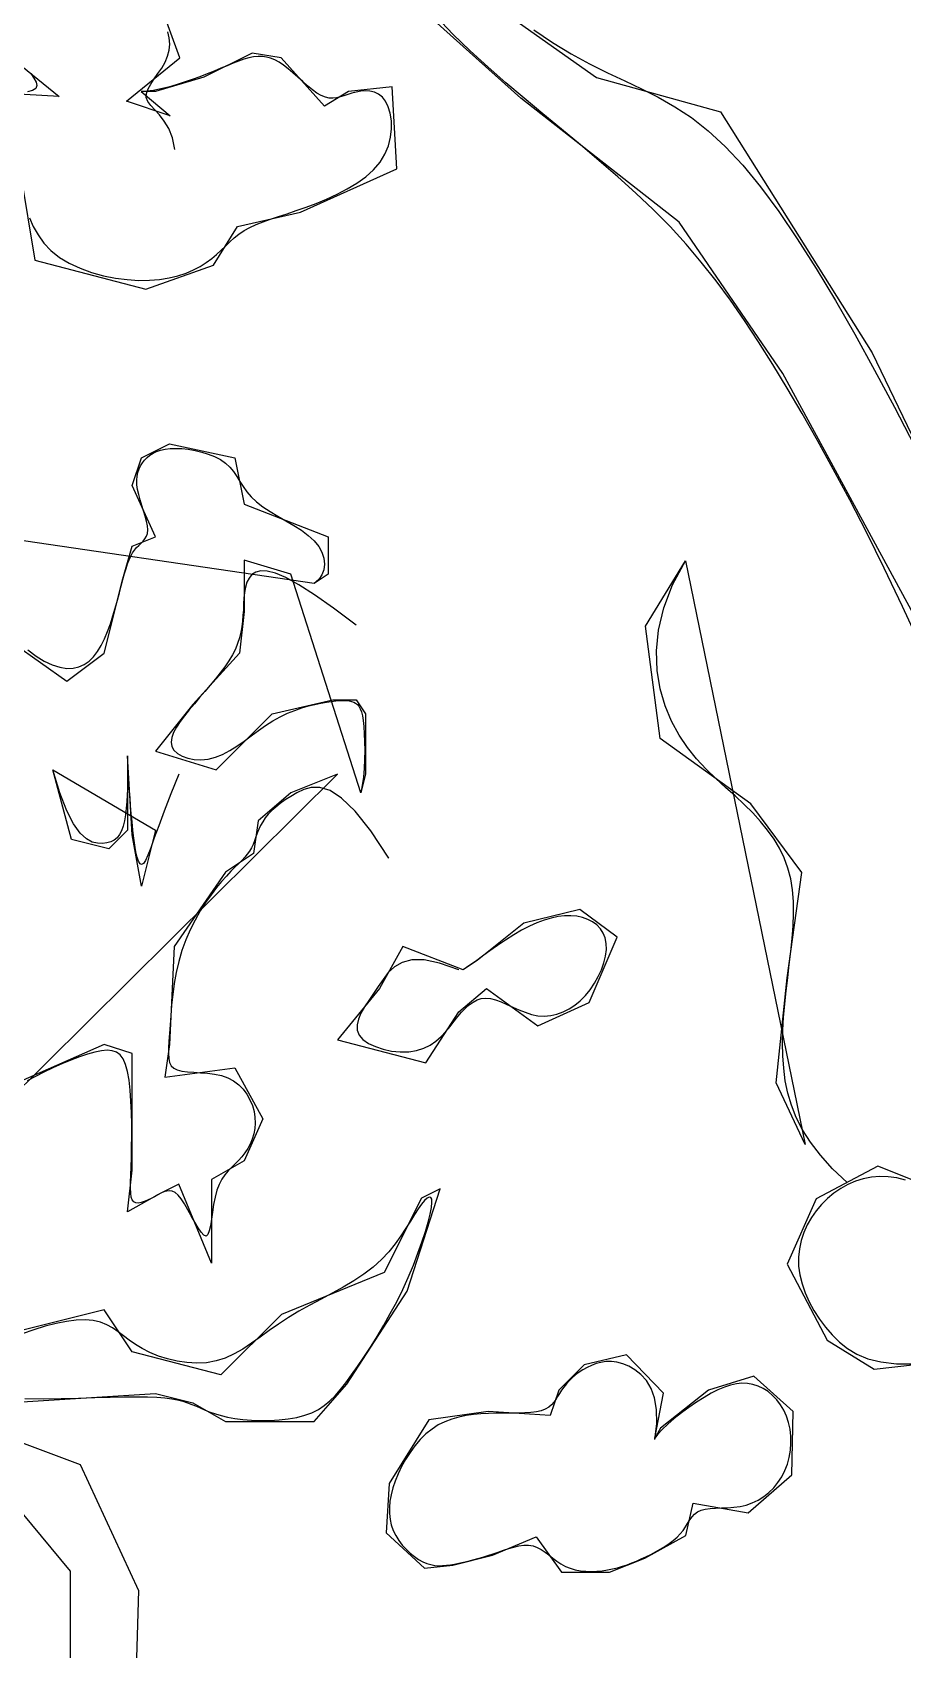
# Model space of a CAD drawing. Header units: metres. Extents: x -5582206 to 1721362, y -2047520 to 6750995.
# Drawn here: x 3916.4 to 4066.6, y 2052.4 to 2331.7 of the extents above; entities that cross this region are included whole.
import ezdxf

# ---------------------------------------------------------------- set-up
doc = ezdxf.new("R2010")
doc.units = ezdxf.units.M
doc.layers.add('3', color=3, linetype='Continuous')
doc.layers.add('7', color=7, linetype='Continuous')

msp = doc.modelspace()

# ---------------------------------------------------------------- linework, layer by layer
at = {"layer": '3'}
for points in [[(3985.26, 2344.09), (4013.8, 2323.89), (4035.21, 2317.95), (4061.38, 2276.36), (4089.93, 2216.95), (4105.39, 2175.37), (4124.42, 2139.72), (4148.21, 2120.71), (4168.43, 2107.64), (4193.41, 2077.93), (4204.11, 2068.42), (4211.25, 2050.6), (4221.95, 2042.28), (4231.47, 2042.28), (4244.38, 2028.76), (4246.91, 2006.66), (4243.11, 1993.4), (4236.79, 1988.35), (4236.16, 1975.09), (4239.32, 1962.46), (4233, 1951.72)], [(4203.05, 2038.74), (4194.79, 2056.16), (4188.37, 2072.66), (4172.77, 2091.92), (4157.16, 2105.67), (4136.97, 2115.75), (4120.45, 2122.17), (4109.44, 2131.34), (4099.35, 2155.18), (4068.52, 2231.21), (4045.92, 2272.8), (4028.08, 2298.94), (4000.72, 2320.33), (3976.93, 2341.72)], [(3913.55, 2337.27), (3911.89, 2328.12), (3921.05, 2320.63), (3906.06, 2321.46), (3887.73, 2313.98), (3884.4, 2304.82), (3893.56, 2299.83), (3909.39, 2303.99), (3914.38, 2307.32), (3916.88, 2292.34), (3936.04, 2287.35), (3947.7, 2291.51), (3951.87, 2298.17), (3962.69, 2300.66), (3979.35, 2308.15), (3978.52, 2322.3), (3971.02, 2321.46), (3966.86, 2318.97), (3959.36, 2327.29), (3954.36, 2328.12), (3946.04, 2323.96), (3937.71, 2321.46), (3935.21, 2321.46)], [(3915.93, 2299.66), (3916.6, 2298.2), (3917.42, 2296.74), (3918.43, 2295.32), (3919.66, 2294.01), (3921.14, 2292.84), (3922.82, 2291.82), (3924.68, 2290.96), (3926.65, 2290.24), (3928.7, 2289.68), (3930.77, 2289.27), (3932.81, 2289), (3934.79, 2288.87), (3936.66, 2288.89), (3938.41, 2289.04), (3940.04, 2289.3), (3941.56, 2289.67), (3942.96, 2290.13), (3944.24, 2290.67), (3945.4, 2291.27), (3946.45, 2291.93), (3947.39, 2292.62), (3948.23, 2293.34), (3949.02, 2294.07), (3949.77, 2294.8), (3950.51, 2295.52), (3951.27, 2296.22), (3952.09, 2296.87), (3952.98, 2297.47), (3953.97, 2298.01), (3955.06, 2298.51), (3956.25, 2298.98), (3957.54, 2299.43), (3958.93, 2299.89), (3960.41, 2300.38), (3961.99, 2300.91), (3963.67, 2301.49), (3965.42, 2302.16), (3967.22, 2302.9), (3969.02, 2303.73), (3970.78, 2304.65), (3972.44, 2305.66), (3973.97, 2306.76), (3975.32, 2307.96), (3976.44, 2309.26), (3977.29, 2310.66), (3977.9, 2312.12), (3978.27, 2313.59), (3978.43, 2315.05), (3978.41, 2316.44), (3978.21, 2317.72), (3977.87, 2318.86), (3977.41, 2319.8), (3976.84, 2320.52), (3976.19, 2321.03), (3975.47, 2321.36), (3974.7, 2321.53), (3973.91, 2321.58), (3973.11, 2321.52), (3972.33, 2321.38), (3971.58, 2321.19), (3970.87, 2320.97), (3970.21, 2320.75), (3969.57, 2320.56), (3968.94, 2320.41), (3968.31, 2320.33), (3967.67, 2320.35), (3967.01, 2320.49), (3966.3, 2320.77), (3965.55, 2321.21), (3964.76, 2321.79), (3963.93, 2322.46), (3963.09, 2323.2), (3962.25, 2323.96), (3961.4, 2324.71), (3960.58, 2325.42), (3959.78, 2326.04), (3959.02, 2326.55), (3958.28, 2326.96), (3957.56, 2327.25), (3956.85, 2327.44), (3956.13, 2327.54), (3955.39, 2327.54), (3954.62, 2327.46), (3953.81, 2327.29), (3952.95, 2327.04), (3952.04, 2326.73), (3951.07, 2326.36), (3950.04, 2325.94), (3948.96, 2325.49), (3947.82, 2325.02), (3946.61, 2324.52), (3945.34, 2324.03), (3944.01, 2323.54), (3942.65, 2323.07), (3941.27, 2322.64), (3939.91, 2322.25), (3938.6, 2321.93), (3937.36, 2321.68), (3936.22, 2321.52), (3935.21, 2321.46), (3940.21, 2317.3), (3932.71, 2319.8), (3941.87, 2327.29), (3938.54, 2336.44)], [(4069.89, 2225.47), (4066.61, 2232.56), (4063.46, 2239.15), (4060.42, 2245.27), (4057.49, 2250.97), (4054.66, 2256.27), (4051.92, 2261.23), (4049.28, 2265.87), (4046.71, 2270.23), (4044.22, 2274.34), (4041.77, 2278.24), (4039.34, 2281.93), (4036.9, 2285.45), (4034.42, 2288.81), (4031.88, 2292.03), (4029.25, 2295.14), (4026.49, 2298.15), (4023.6, 2301.08), (4020.58, 2303.95), (4017.46, 2306.77), (4014.27, 2309.54), (4011.04, 2312.27), (4007.78, 2314.97), (4004.53, 2317.65), (4001.31, 2320.33), (3998.15, 2323.01), (3995.04, 2325.72), (3992, 2328.51), (3989.02, 2331.39), (3986.12, 2334.42)], [(4002.97, 2332.11), (4006.21, 2329.96), (4009.44, 2328.01), (4012.61, 2326.27), (4015.68, 2324.73), (4018.67, 2323.32), (4021.58, 2321.93), (4024.46, 2320.48), (4027.31, 2318.86), (4030.18, 2316.97), (4033.07, 2314.72), (4036.01, 2312.01), (4039.02, 2308.77), (4042.1, 2305), (4045.24, 2300.75), (4048.45, 2296.04), (4051.71, 2290.92), (4055.02, 2285.42), (4058.38, 2279.56), (4061.78, 2273.39), (4065.21, 2266.95), (4068.65, 2260.3)], [(3941.04, 2311.48), (3941.04, 2311.48), (3940.6, 2313.46), (3939.97, 2315.07), (3939.2, 2316.38), (3938.39, 2317.43), (3937.6, 2318.31), (3936.91, 2319.06), (3936.39, 2319.74), (3936.11, 2320.42), (3936.13, 2321.15), (3936.4, 2321.94), (3936.87, 2322.77), (3937.45, 2323.66), (3938.11, 2324.58), (3938.76, 2325.54), (3939.34, 2326.54), (3939.79, 2327.57), (3940.06, 2328.62), (3940.15, 2329.68), (3940.07, 2330.74), (3939.84, 2331.8)], [(3916.19, 2324.58), (3916.72, 2323.79), (3917.09, 2323.09), (3917.21, 2322.5), (3917.02, 2322.02), (3916.48, 2321.66), (3915.59, 2321.4)], [(3915.69, 2225.06), (3917.09, 2223.98), (3918.5, 2223.12), (3919.88, 2222.48), (3921.19, 2222.06), (3922.39, 2221.87), (3923.49, 2221.9), (3924.49, 2222.12), (3925.4, 2222.53), (3926.23, 2223.12), (3926.98, 2223.87), (3927.67, 2224.77), (3928.3, 2225.82), (3928.88, 2226.98), (3929.41, 2228.24), (3929.9, 2229.56), (3930.34, 2230.92), (3930.75, 2232.29), (3931.13, 2233.64), (3931.47, 2234.93), (3931.79, 2236.13), (3932.08, 2237.23), (3932.35, 2238.23), (3932.61, 2239.12), (3932.88, 2239.92), (3933.14, 2240.63), (3933.43, 2241.26), (3933.73, 2241.81), (3934.07, 2242.3), (3934.43, 2242.72), (3934.82, 2243.11), (3935.2, 2243.47), (3935.56, 2243.84), (3935.87, 2244.23), (3936.12, 2244.67), (3936.29, 2245.18), (3936.35, 2245.78), (3936.29, 2246.49), (3936.13, 2247.29), (3935.9, 2248.15), (3935.63, 2249.07), (3935.33, 2250), (3935.05, 2250.95), (3934.79, 2251.87), (3934.6, 2252.75), (3934.5, 2253.58), (3934.47, 2254.34), (3934.53, 2255.05), (3934.65, 2255.7), (3934.85, 2256.3), (3935.11, 2256.86), (3935.43, 2257.37), (3935.81, 2257.84), (3936.24, 2258.28), (3936.72, 2258.67), (3937.27, 2259.01), (3937.89, 2259.3), (3938.58, 2259.54), (3939.36, 2259.71), (3940.22, 2259.82), (3941.18, 2259.85), (3942.23, 2259.82), (3943.35, 2259.7), (3944.51, 2259.51), (3945.67, 2259.23), (3946.81, 2258.88), (3947.89, 2258.44), (3948.89, 2257.92), (3949.76, 2257.31), (3950.5, 2256.61), (3951.13, 2255.85), (3951.7, 2255.02), (3952.24, 2254.16), (3952.82, 2253.27), (3953.46, 2252.37), (3954.22, 2251.48), (3955.13, 2250.61), (3956.23, 2249.77), (3957.47, 2248.96), (3958.81, 2248.16), (3960.19, 2247.36), (3961.56, 2246.55), (3962.86, 2245.71), (3964.05, 2244.83), (3965.05, 2243.91), (3965.85, 2242.93), (3966.41, 2241.91), (3966.75, 2240.88), (3966.87, 2239.87), (3966.75, 2238.9), (3966.41, 2238.01), (3965.85, 2237.21), (3965.05, 2236.54), (3904.69, 2245.38)], [(3908.71, 2229.3), (3922.4, 2219.65), (3928.84, 2224.48), (3932.05, 2237.34), (3933.66, 2242.97), (3937.69, 2244.58), (3933.66, 2253.42), (3935.27, 2258.25), (3940.1, 2260.66), (3951.37, 2258.25), (3952.98, 2250.21), (3967.47, 2244.58), (3967.47, 2238.14), (3965.05, 2236.54)], [(3972.3, 2229.3), (3972.3, 2229.3), (3968.4, 2232.27), (3965.12, 2234.59), (3962.4, 2236.32), (3960.18, 2237.53), (3958.38, 2238.29), (3956.96, 2238.66), (3955.85, 2238.7), (3954.99, 2238.48), (3954.33, 2238.06), (3953.83, 2237.47), (3953.47, 2236.75), (3953.22, 2235.91), (3953.06, 2234.98), (3952.96, 2234), (3952.9, 2232.99), (3952.85, 2231.98), (3952.79, 2230.99), (3952.71, 2230.01), (3952.58, 2229.05), (3952.41, 2228.09), (3952.18, 2227.14), (3951.87, 2226.18), (3951.47, 2225.2), (3950.97, 2224.21), (3950.36, 2223.19), (3949.66, 2222.15), (3948.88, 2221.1), (3948.04, 2220.04), (3947.15, 2218.97), (3946.23, 2217.89), (3945.31, 2216.83), (3944.4, 2215.76), (3943.51, 2214.72), (3942.68, 2213.69), (3941.93, 2212.69), (3941.29, 2211.73), (3940.81, 2210.81), (3940.49, 2209.94), (3940.38, 2209.13), (3940.51, 2208.39), (3940.88, 2207.73), (3941.49, 2207.16), (3942.29, 2206.69), (3943.26, 2206.35), (3944.34, 2206.15), (3945.52, 2206.09), (3946.76, 2206.21), (3948.02, 2206.52), (3949.27, 2207.01), (3950.51, 2207.67), (3951.75, 2208.45), (3952.98, 2209.32), (3954.21, 2210.22), (3955.45, 2211.13), (3956.69, 2212.01), (3957.95, 2212.82), (3959.21, 2213.52), (3960.47, 2214.11), (3961.71, 2214.61), (3962.93, 2215.03), (3964.1, 2215.37), (3965.21, 2215.64), (3966.25, 2215.86), (3967.2, 2216.03), (3968.06, 2216.16), (3968.82, 2216.26), (3969.5, 2216.32), (3970.1, 2216.33), (3970.63, 2216.32), (3971.11, 2216.26), (3971.52, 2216.16), (3971.9, 2216.03), (3972.23, 2215.86), (3972.53, 2215.63), (3972.79, 2215.32), (3973.02, 2214.9), (3973.22, 2214.37), (3973.39, 2213.69), (3973.53, 2212.84), (3973.64, 2211.81), (3973.73, 2210.58), (3973.78, 2209.2), (3973.8, 2207.71), (3973.77, 2206.16), (3973.7, 2204.6), (3973.56, 2203.08), (3973.37, 2201.65), (3973.1, 2200.35), (3961.03, 2238.14), (3952.98, 2240.56), (3952.98, 2231.71), (3952.18, 2224.48), (3944.13, 2215.63), (3937.69, 2207.59), (3948.15, 2204.37), (3957.81, 2214.02), (3968.27, 2216.43), (3972.3, 2216.43), (3973.91, 2214.02), (3973.91, 2203.57), (3973.1, 2200.35)], [(4057.03, 2133.06), (4057.03, 2133.06), (4054.54, 2135.47), (4052.46, 2137.78), (4050.74, 2140.02), (4049.35, 2142.19), (4048.26, 2144.32), (4047.43, 2146.42), (4046.81, 2148.53), (4046.38, 2150.65), (4046.1, 2152.8), (4045.94, 2154.97), (4045.9, 2157.18), (4045.96, 2159.4), (4046.09, 2161.65), (4046.29, 2163.9), (4046.53, 2166.17), (4046.8, 2168.44), (4047.07, 2170.7), (4047.33, 2172.96), (4047.56, 2175.19), (4047.72, 2177.38), (4047.8, 2179.53), (4047.78, 2181.61), (4047.63, 2183.62), (4047.32, 2185.55), (4046.84, 2187.38), (4046.19, 2189.13), (4045.39, 2190.79), (4044.43, 2192.4), (4043.33, 2193.95), (4042.1, 2195.45), (4040.75, 2196.93), (4039.28, 2198.38), (4037.7, 2199.83), (4036.05, 2201.31), (4034.37, 2202.85), (4032.69, 2204.48), (4031.06, 2206.25), (4029.49, 2208.19), (4028.04, 2210.34), (4026.74, 2212.73), (4025.63, 2215.39), (4024.78, 2218.32), (4024.26, 2221.48), (4024.14, 2224.88), (4024.5, 2228.49), (4025.4, 2232.3), (4026.93, 2236.29), (4029.14, 2240.44), (4049.82, 2139.64), (4044.81, 2150.28), (4046.69, 2168.44), (4049.2, 2186.59), (4040.42, 2198.49), (4024.76, 2209.76), (4022.25, 2229.17), (4029.14, 2240.44)], [(3941.71, 2203.57), (3941.71, 2203.57), (3940.33, 2200.18), (3939.18, 2197.22), (3938.24, 2194.7), (3937.48, 2192.6), (3936.86, 2190.9), (3936.37, 2189.6), (3935.96, 2188.69), (3935.61, 2188.16), (3935.3, 2187.98), (3935.02, 2188.13), (3934.76, 2188.58), (3934.53, 2189.28), (3934.32, 2190.2), (3934.13, 2191.31), (3933.96, 2192.56), (3933.8, 2193.92), (3933.65, 2195.36), (3933.52, 2196.8), (3933.4, 2198.21), (3933.3, 2199.5), (3933.2, 2200.62), (3933.12, 2201.52), (3933.05, 2202.12), (3932.99, 2202.36), (3932.95, 2202.22), (3932.91, 2201.73), (3932.86, 2200.97), (3932.81, 2200), (3932.74, 2198.9), (3932.64, 2197.75), (3932.5, 2196.6), (3932.32, 2195.53), (3932.1, 2194.6), (3931.81, 2193.81), (3931.46, 2193.16), (3931.05, 2192.63), (3930.56, 2192.22), (3929.98, 2191.93), (3929.32, 2191.74), (3928.57, 2191.64), (3927.71, 2191.66), (3926.77, 2191.88), (3925.76, 2192.43), (3924.68, 2193.43), (3923.55, 2195.01), (3922.38, 2197.28), (3921.19, 2200.36), (3919.98, 2204.37), (3937.69, 2193.92), (3935.27, 2184.27), (3933.66, 2193.12), (3932.86, 2206.79), (3932.86, 2193.92), (3929.64, 2190.7), (3923.2, 2192.31), (3919.98, 2204.37)], [(3853.98, 2089.39), (3969.08, 2203.57), (3961.03, 2200.35), (3955.4, 2195.53), (3954.59, 2189.9), (3949.76, 2186.68), (3940.91, 2173.82), (3940.1, 2156.93), (3939.3, 2151.3), (3951.37, 2152.91), (3956.2, 2144.07), (3952.98, 2136.83), (3947.35, 2133.62), (3947.35, 2119.14), (3941.71, 2132.81), (3938.49, 2131.2), (3932.86, 2127.99), (3933.66, 2135.22), (3933.66, 2155.33), (3928.84, 2156.93), (3914.35, 2150.5)], [(3977.93, 2189.1), (3977.93, 2189.1), (3974.83, 2193.8), (3972.14, 2197.19), (3969.81, 2199.44), (3967.81, 2200.76), (3966.07, 2201.31), (3964.58, 2201.31), (3963.27, 2200.92), (3962.1, 2200.35), (3961.05, 2199.75), (3960.09, 2199.14), (3959.22, 2198.54), (3958.45, 2197.92), (3957.76, 2197.31), (3957.16, 2196.68), (3956.64, 2196.04), (3956.2, 2195.39), (3955.83, 2194.74), (3955.52, 2194.07), (3955.26, 2193.41), (3955.01, 2192.75), (3954.77, 2192.1), (3954.52, 2191.47), (3954.24, 2190.87), (3953.92, 2190.3), (3953.54, 2189.76), (3953.09, 2189.24), (3952.58, 2188.71), (3952.01, 2188.14), (3951.37, 2187.52), (3950.68, 2186.82), (3949.92, 2186.01), (3949.09, 2185.08), (3948.21, 2184), (3947.29, 2182.78), (3946.35, 2181.43), (3945.42, 2179.97), (3944.52, 2178.39), (3943.68, 2176.73), (3942.91, 2174.97), (3942.25, 2173.15), (3941.71, 2171.26), (3941.27, 2169.34), (3940.93, 2167.42), (3940.67, 2165.53), (3940.48, 2163.69), (3940.33, 2161.94), (3940.21, 2160.3), (3940.1, 2158.81), (3940.01, 2157.49), (3939.94, 2156.34), (3939.91, 2155.34), (3939.97, 2154.5), (3940.12, 2153.81), (3940.41, 2153.25), (3940.84, 2152.82), (3941.45, 2152.51), (3942.24, 2152.31), (3943.2, 2152.19), (3944.29, 2152.11), (3945.45, 2152.04), (3946.66, 2151.95), (3947.88, 2151.79), (3949.06, 2151.55), (3950.16, 2151.17), (3951.16, 2150.64), (3952.05, 2149.97), (3952.82, 2149.18), (3953.47, 2148.31), (3954, 2147.36), (3954.41, 2146.37), (3954.7, 2145.35), (3954.86, 2144.34), (3954.9, 2143.34), (3954.82, 2142.38), (3954.65, 2141.46), (3954.37, 2140.57), (3954.02, 2139.72), (3953.6, 2138.93), (3953.11, 2138.19), (3952.58, 2137.5), (3952.01, 2136.87), (3951.42, 2136.28), (3950.82, 2135.69), (3950.23, 2135.07), (3949.67, 2134.4), (3949.15, 2133.64), (3948.68, 2132.76), (3948.29, 2131.74), (3947.97, 2130.56), (3947.73, 2129.28), (3947.53, 2127.98), (3947.35, 2126.73), (3947.17, 2125.62), (3946.97, 2124.71), (3946.72, 2124.09), (3946.41, 2123.83), (3946.01, 2123.99), (3945.55, 2124.5), (3945.03, 2125.28), (3944.46, 2126.24), (3943.87, 2127.31), (3943.28, 2128.39), (3942.69, 2129.41), (3942.12, 2130.26), (3941.58, 2130.9), (3941.07, 2131.33), (3940.58, 2131.57), (3940.1, 2131.66), (3939.62, 2131.61), (3939.14, 2131.45), (3938.63, 2131.22), (3938.09, 2130.93), (3937.52, 2130.62), (3936.93, 2130.31), (3936.34, 2130.02), (3935.76, 2129.78), (3935.21, 2129.6), (3934.71, 2129.52), (3934.28, 2129.56), (3933.93, 2129.73), (3933.68, 2130.06), (3933.51, 2130.56), (3933.42, 2131.24), (3933.38, 2132.09), (3933.39, 2133.12), (3933.42, 2134.35), (3933.48, 2135.76), (3933.53, 2137.37), (3933.57, 2139.17), (3933.6, 2141.11), (3933.59, 2143.12), (3933.55, 2145.16), (3933.46, 2147.15), (3933.32, 2149.03), (3933.13, 2150.75), (3932.86, 2152.24), (3932.52, 2153.46), (3932.09, 2154.41), (3931.57, 2155.1), (3930.95, 2155.58), (3930.21, 2155.84), (3929.35, 2155.92), (3928.36, 2155.83), (3927.23, 2155.59), (3925.95, 2155.23), (3924.55, 2154.76), (3923.07, 2154.2), (3921.54, 2153.57), (3919.99, 2152.87), (3918.45, 2152.14), (3916.96, 2151.39), (3915.55, 2150.63)], [(3990.01, 2169.8), (3990.01, 2169.8), (3986.73, 2170.96), (3984.07, 2171.51), (3981.95, 2171.52), (3980.27, 2171.1), (3978.94, 2170.33), (3977.87, 2169.32), (3976.96, 2168.15), (3976.12, 2166.92), (3975.29, 2165.7), (3974.49, 2164.52), (3973.76, 2163.39), (3973.15, 2162.3), (3972.7, 2161.27), (3972.47, 2160.29), (3972.5, 2159.38), (3972.84, 2158.54), (3973.5, 2157.78), (3974.46, 2157.1), (3975.65, 2156.54), (3976.99, 2156.1), (3978.44, 2155.79), (3979.93, 2155.64), (3981.39, 2155.66), (3982.76, 2155.86), (3984, 2156.26), (3985.1, 2156.82), (3986.08, 2157.51), (3986.97, 2158.31), (3987.78, 2159.16), (3988.52, 2160.04), (3989.21, 2160.92), (3989.87, 2161.76), (3990.52, 2162.52), (3991.17, 2163.2), (3991.82, 2163.78), (3992.49, 2164.25), (3993.18, 2164.61), (3993.91, 2164.83), (3994.68, 2164.91), (3995.51, 2164.84), (3996.39, 2164.61), (3997.33, 2164.27), (3998.32, 2163.84), (3999.35, 2163.37), (4000.4, 2162.9), (4001.49, 2162.47), (4002.58, 2162.12), (4003.69, 2161.89), (4004.79, 2161.82), (4005.89, 2161.91), (4006.97, 2162.15), (4008.03, 2162.53), (4009.06, 2163.05), (4010.05, 2163.7), (4010.99, 2164.48), (4011.87, 2165.38), (4012.69, 2166.38), (4013.44, 2167.48), (4014.09, 2168.63), (4014.64, 2169.82), (4015.07, 2171.01), (4015.36, 2172.18), (4015.51, 2173.3), (4015.49, 2174.35), (4015.31, 2175.31), (4014.96, 2176.16), (4014.47, 2176.91), (4013.85, 2177.55), (4013.12, 2178.09), (4012.29, 2178.52), (4011.38, 2178.84), (4010.4, 2179.05), (4009.37, 2179.14), (4008.29, 2179.12), (4007.16, 2178.99), (4005.99, 2178.74), (4004.77, 2178.39), (4003.51, 2177.91), (4002.21, 2177.33), (4000.87, 2176.63), (3999.5, 2175.83), (3998.11, 2174.94), (3996.73, 2174.01), (3995.39, 2173.06), (3994.1, 2172.14), (3992.89, 2171.26), (3991.79, 2170.47), (3990.81, 2169.8), (3980.35, 2173.82), (3976.32, 2166.58), (3969.08, 2157.74), (3984.37, 2153.72), (3990.01, 2162.56), (3994.84, 2166.58), (4003.69, 2160.15), (4012.54, 2164.17), (4017.37, 2175.43), (4010.93, 2180.25), (4001.27, 2177.84), (3993.23, 2171.41), (3990.81, 2169.8)], [(4074.89, 2130.87), (4062.36, 2135.88), (4051.7, 2130.25), (4046.69, 2118.98), (4053.58, 2105.83), (4061.73, 2100.82), (4072.39, 2102.07)], [(4067.11, 2133.49), (4065.62, 2133.86), (4064.13, 2134.06), (4062.67, 2134.11), (4061.24, 2133.99), (4059.84, 2133.71), (4058.49, 2133.29), (4057.19, 2132.72), (4055.95, 2132.04), (4054.77, 2131.23), (4053.67, 2130.32), (4052.64, 2129.31), (4051.71, 2128.21), (4050.88, 2127.03), (4050.16, 2125.77), (4049.56, 2124.46), (4049.11, 2123.08), (4048.8, 2121.65), (4048.65, 2120.17), (4048.68, 2118.66), (4048.88, 2117.13), (4049.27, 2115.57), (4049.81, 2114.02), (4050.5, 2112.48), (4051.32, 2110.97), (4052.27, 2109.51), (4053.32, 2108.1), (4054.47, 2106.77), (4055.72, 2105.53), (4057.12, 2104.41), (4058.73, 2103.44), (4060.63, 2102.66), (4062.88, 2102.1), (4065.54, 2101.79), (4068.69, 2101.77)], [(3911.93, 2095.02), (3937.69, 2096.63), (3944.13, 2095.02), (3949.76, 2091.8), (3965.05, 2091.8), (3970.69, 2098.24), (3981.15, 2114.32), (3986.79, 2132.01), (3983.57, 2130.4), (3977.13, 2117.53), (3959.42, 2110.3), (3948.96, 2099.84), (3933.66, 2103.86), (3928.84, 2111.1), (3912.74, 2107.08)], [(3915.15, 2095.76), (3918.32, 2095.75), (3921.42, 2095.79), (3924.41, 2095.86), (3927.24, 2095.94), (3929.89, 2096.01), (3932.31, 2096.07), (3934.47, 2096.09), (3936.34, 2096.07), (3937.94, 2096), (3939.31, 2095.88), (3940.49, 2095.72), (3941.51, 2095.53), (3942.41, 2095.3), (3943.23, 2095.04), (3943.99, 2094.75), (3944.75, 2094.44), (3945.51, 2094.11), (3946.29, 2093.78), (3947.13, 2093.45), (3948.04, 2093.13), (3949.03, 2092.83), (3950.14, 2092.56), (3951.37, 2092.34), (3952.75, 2092.16), (3954.24, 2092.05), (3955.81, 2091.99), (3957.41, 2092), (3959.01, 2092.09), (3960.58, 2092.26), (3962.07, 2092.52), (3963.45, 2092.88), (3964.68, 2093.33), (3965.8, 2093.89), (3966.82, 2094.56), (3967.77, 2095.35), (3968.69, 2096.27), (3969.6, 2097.32), (3970.52, 2098.51), (3971.49, 2099.84), (3972.53, 2101.32), (3973.63, 2102.94), (3974.77, 2104.67), (3975.92, 2106.51), (3977.07, 2108.44), (3978.21, 2110.44), (3979.31, 2112.49), (3980.35, 2114.59), (3981.31, 2116.7), (3982.2, 2118.8), (3982.99, 2120.85), (3983.68, 2122.79), (3984.27, 2124.6), (3984.74, 2126.23), (3985.09, 2127.64), (3985.31, 2128.79), (3985.39, 2129.65), (3985.35, 2130.22), (3985.19, 2130.52), (3984.93, 2130.57), (3984.57, 2130.37), (3984.12, 2129.96), (3983.61, 2129.34), (3983.03, 2128.52), (3982.4, 2127.54), (3981.7, 2126.41), (3980.92, 2125.17), (3980.05, 2123.85), (3979.06, 2122.49), (3977.94, 2121.12), (3976.67, 2119.77), (3975.25, 2118.47), (3973.66, 2117.26), (3971.93, 2116.11), (3970.09, 2115.02), (3968.19, 2113.97), (3966.26, 2112.93), (3964.33, 2111.89), (3962.44, 2110.84), (3960.63, 2109.76), (3958.92, 2108.64), (3957.3, 2107.5), (3955.75, 2106.37), (3954.24, 2105.31), (3952.75, 2104.32), (3951.25, 2103.47), (3949.73, 2102.77), (3948.15, 2102.26), (3946.51, 2101.96), (3944.82, 2101.88), (3943.12, 2101.97), (3941.43, 2102.22), (3939.78, 2102.62), (3938.21, 2103.12), (3936.74, 2103.73), (3935.41, 2104.4), (3934.23, 2105.12), (3933.16, 2105.87), (3932.18, 2106.61), (3931.23, 2107.32), (3930.28, 2107.96), (3929.28, 2108.51), (3928.18, 2108.94), (3926.96, 2109.23), (3925.56, 2109.34), (3924.02, 2109.29), (3922.33, 2109.09), (3920.53, 2108.74), (3918.64, 2108.26), (3916.68, 2107.66), (3914.66, 2106.95)], [(4023.86, 2088.68), (4023.86, 2088.68), (4024.2, 2091.48), (4024.17, 2093.86), (4023.82, 2095.87), (4023.21, 2097.53), (4022.4, 2098.88), (4021.44, 2099.94), (4020.41, 2100.76), (4019.35, 2101.37), (4018.32, 2101.79), (4017.32, 2102.05), (4016.36, 2102.16), (4015.43, 2102.15), (4014.55, 2102.02), (4013.71, 2101.8), (4012.91, 2101.5), (4012.16, 2101.15), (4011.45, 2100.75), (4010.78, 2100.31), (4010.17, 2099.84), (4009.6, 2099.34), (4009.07, 2098.83), (4008.59, 2098.3), (4008.15, 2097.75), (4007.77, 2097.21), (4007.42, 2096.66), (4007.09, 2096.12), (4006.77, 2095.61), (4006.41, 2095.12), (4006.01, 2094.67), (4005.54, 2094.28), (4004.96, 2093.94), (4004.27, 2093.67), (4003.44, 2093.48), (4002.48, 2093.36), (4001.42, 2093.28), (4000.27, 2093.25), (3999.05, 2093.23), (3997.78, 2093.23), (3996.48, 2093.22), (3995.16, 2093.19), (3993.86, 2093.12), (3992.57, 2093.01), (3991.29, 2092.83), (3990.04, 2092.58), (3988.82, 2092.23), (3987.64, 2091.78), (3986.5, 2091.21), (3985.41, 2090.51), (3984.37, 2089.66), (3983.39, 2088.69), (3982.47, 2087.61), (3981.63, 2086.46), (3980.86, 2085.25), (3980.17, 2084.01), (3979.57, 2082.77), (3979.07, 2081.53), (3978.66, 2080.33), (3978.35, 2079.17), (3978.15, 2078.05), (3978.05, 2076.96), (3978.05, 2075.92), (3978.16, 2074.91), (3978.38, 2073.94), (3978.7, 2073), (3979.14, 2072.11), (3979.66, 2071.26), (3980.27, 2070.47), (3980.93, 2069.74), (3981.63, 2069.08), (3982.36, 2068.5), (3983.1, 2068), (3983.82, 2067.6), (3984.53, 2067.3), (3985.21, 2067.1), (3985.89, 2066.97), (3986.55, 2066.91), (3987.22, 2066.92), (3987.9, 2066.98), (3988.59, 2067.07), (3989.31, 2067.2), (3990.06, 2067.34), (3990.83, 2067.51), (3991.63, 2067.7), (3992.46, 2067.9), (3993.3, 2068.13), (3994.16, 2068.38), (3995.04, 2068.65), (3995.94, 2068.94), (3996.84, 2069.26), (3997.75, 2069.57), (3998.65, 2069.87), (3999.54, 2070.12), (4000.42, 2070.32), (4001.26, 2070.43), (4002.08, 2070.44), (4002.85, 2070.32), (4003.57, 2070.07), (4004.26, 2069.71), (4004.93, 2069.26), (4005.59, 2068.76), (4006.25, 2068.23), (4006.93, 2067.7), (4007.65, 2067.22), (4008.42, 2066.79), (4009.24, 2066.46), (4010.11, 2066.21), (4011.01, 2066.05), (4011.95, 2065.95), (4012.89, 2065.93), (4013.84, 2065.96), (4014.78, 2066.05), (4015.69, 2066.18), (4016.58, 2066.35), (4017.43, 2066.56), (4018.26, 2066.8), (4019.08, 2067.08), (4019.89, 2067.38), (4020.69, 2067.71), (4021.5, 2068.07), (4022.32, 2068.46), (4023.15, 2068.86), (4023.98, 2069.29), (4024.8, 2069.75), (4025.59, 2070.23), (4026.35, 2070.73), (4027.05, 2071.26), (4027.69, 2071.82), (4028.25, 2072.4), (4028.73, 2073), (4029.14, 2073.61), (4029.52, 2074.22), (4029.89, 2074.8), (4030.28, 2075.33), (4030.71, 2075.8), (4031.22, 2076.2), (4031.83, 2076.5), (4032.56, 2076.69), (4033.4, 2076.8), (4034.34, 2076.85), (4035.34, 2076.88), (4036.39, 2076.92), (4037.47, 2077), (4038.56, 2077.15), (4039.63, 2077.39), (4040.68, 2077.76), (4041.69, 2078.25), (4042.65, 2078.85), (4043.55, 2079.56), (4044.37, 2080.37), (4045.11, 2081.27), (4045.76, 2082.26), (4046.3, 2083.32), (4046.73, 2084.45), (4047.05, 2085.62), (4047.25, 2086.84), (4047.34, 2088.06), (4047.32, 2089.28), (4047.19, 2090.48), (4046.94, 2091.64), (4046.59, 2092.74), (4046.12, 2093.77), (4045.56, 2094.71), (4044.91, 2095.56), (4044.18, 2096.32), (4043.39, 2096.97), (4042.56, 2097.51), (4041.68, 2097.93), (4040.77, 2098.22), (4039.85, 2098.38), (4038.9, 2098.42), (4037.93, 2098.32), (4036.92, 2098.09), (4035.86, 2097.74), (4034.75, 2097.27), (4033.59, 2096.68), (4032.36, 2095.97), (4031.06, 2095.15), (4029.74, 2094.24), (4028.44, 2093.29), (4027.21, 2092.32), (4026.09, 2091.36), (4025.13, 2090.45), (4024.37, 2089.63), (4023.86, 2088.92), (4025.33, 2096.72), (4018.98, 2103.3), (4011.67, 2101.59), (4007.28, 2097.21), (4005.81, 2092.82), (3995.08, 2093.55), (3984.84, 2092.09), (3978.01, 2081.13), (3977.52, 2072.6), (3984.11, 2066.51), (3988.99, 2066.99), (3995.82, 2068.7), (4003.38, 2071.87), (4007.77, 2065.78), (4016.06, 2065.78), (4022.16, 2068.21), (4029.23, 2072.11), (4030.45, 2077.72), (4039.96, 2076.01), (4047.52, 2082.59), (4047.76, 2093.55), (4040.94, 2099.64), (4033.13, 2097.21), (4024.84, 2090.63), (4023.86, 2088.92)], [(3867.04, 2035.1), (3877.07, 2051.79), (3886.26, 2074.34), (3893.78, 2086.03), (3911.33, 2089.37), (3924.71, 2084.36), (3934.74, 2062.65), (3933.9, 2033.43), (3928.89, 2003.37), (3918.86, 1991.68), (3915.51, 1983.33), (3911.33, 1977.48), (3911.33, 1980.82), (3907.99, 1995.02), (3911.33, 2005.04), (3916.35, 2013.39), (3919.69, 2029.25), (3923.04, 2049.29), (3923.04, 2065.99), (3914.68, 2076.01), (3896.29, 2076.01), (3890.44, 2065.15), (3878.74, 2048.45), (3870.38, 2038.44)]]:
    msp.add_lwpolyline(points, dxfattribs=at)
for centre, radius, start, end in [((-1930422.04, 3099211.39), 3651783.58, 301.98, 301.98), ((398519.78, -985039.58), 1062480.8, 111.78, 111.78)]:
    msp.add_arc(centre, radius, start, end, dxfattribs=at)
at = {"layer": '7'}
for radius in [640, 600]:
    msp.add_circle((3904.88, 1987.44), radius, dxfattribs=at)

doc.saveas('drawing.dxf')
